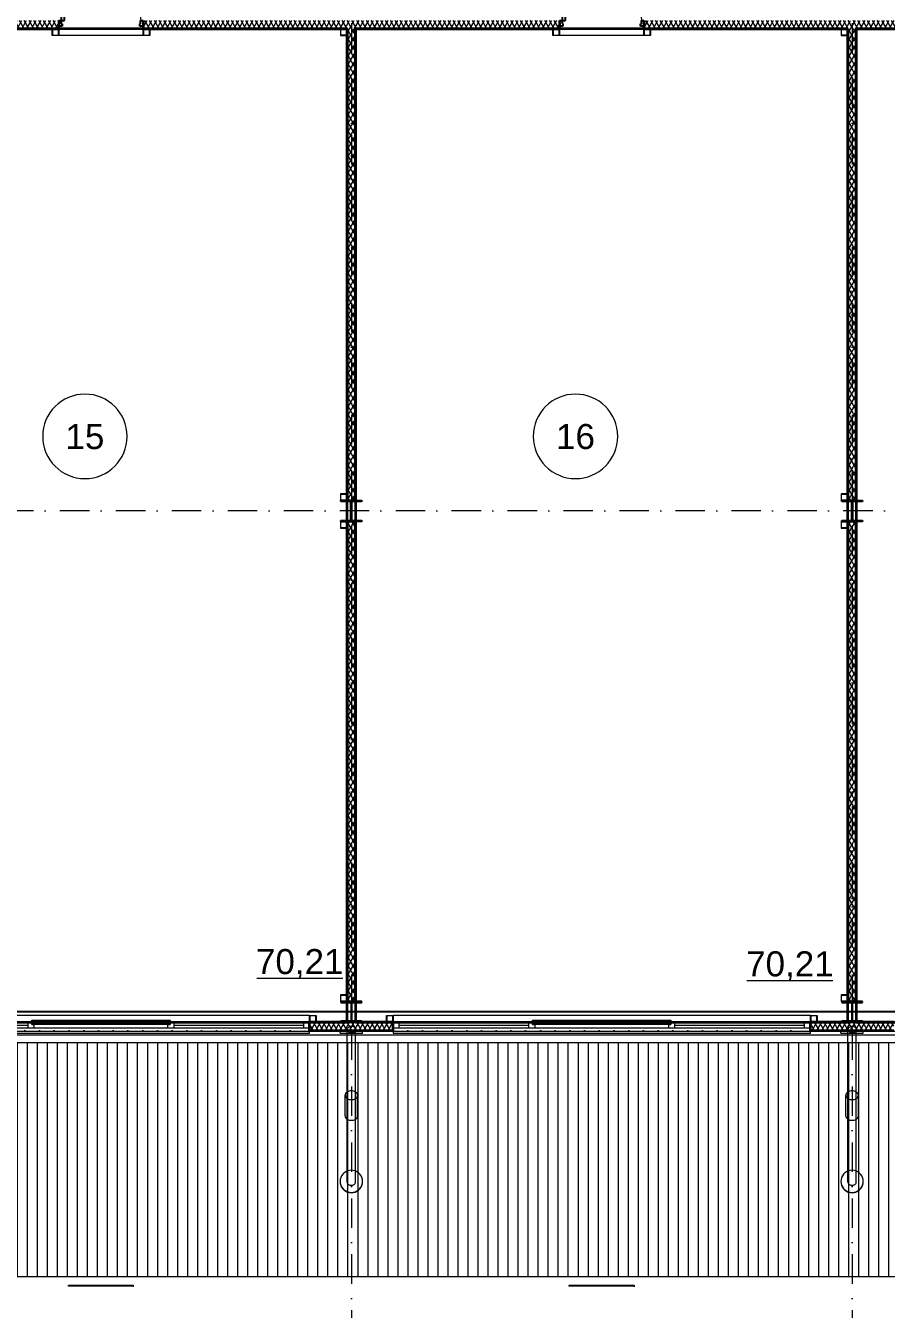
# Model space of a CAD drawing. Header units: millimetres. Extents: x -10605 to 103276, y -15987 to 52426.
# Drawn here: x 12098 to 22410, y -3563 to 11812 of the extents above; entities that cross this region are included whole.
import ezdxf
from ezdxf.enums import TextEntityAlignment as Align

# ---------------------------------------------------------------- set-up
doc = ezdxf.new("R2010")
doc.units = ezdxf.units.MM
doc.header["$MEASUREMENT"] = 0
for name, pattern in [('Dot & Dashed', [670.277762, 352.777767, -176.388884, 0, -141.111112]), ('Крупный пунктир', [634.99999, 0, -634.99999]), ('Пунктирная', [176.388884, 0, -176.388884])]:
    doc.linetypes.add(name, pattern=pattern)
for name, color, linetype, lineweight in [('0_Ном._пера__200', 7, 'Continuous', 0), ('0_Ном._пера__98', 7, 'Continuous', 25), ('Двери Archicad_Ном._пера__3', 7, 'Continuous', 0), ('Двери Archicad_Ном._пера__97', 7, 'Continuous', 35), ('Двери Archicad_Ном._пера__98', 7, 'Continuous', 25), ('Металлический каркас здания_Ном._пера__98', 7, 'Continuous', 25), ('Металлический каркас здания_Ном._пера__99', 7, 'Continuous', 15), ('Окна Archicad_Ном._пера__100', 7, 'Continuous', 9), ('Окна Archicad_Ном._пера__3', 7, 'Continuous', 0), ('Окна Archicad_Ном._пера__97', 7, 'Continuous', 35), ('Оси_Ном._пера__200', 7, 'Continuous', 0), ('Паспорта Зон Archicad_Ном._пера__100', 7, 'Continuous', 9), ('Стены _Ном._пера__200', 7, 'Continuous', 0), ('Стены _Ном._пера__97', 7, 'Continuous', 35), ('Стены _Ном._пера__99', 7, 'Continuous', 15)]:
    doc.layers.add(name, color=color, linetype=linetype, lineweight=lineweight)
for name, color, linetype, lineweight, true_color in [('0_Ном._пера__92', 7, 'Continuous', 20, 0xc2e9e9e9), ('Зоны_Ном._пера__121', 7, 'Continuous', 35, 0xc2deab72), ('Стены _Ном._пера__94', 7, 'Continuous', 5, 0xc29f9f9f)]:
    doc.layers.add(name, color=color, linetype=linetype, lineweight=lineweight, true_color=true_color)
for name, color, linetype in [('Двери Archicad', 7, 'Continuous'), ('Зоны', 7, 'Continuous'), ('Металлический каркас здания', 7, 'Continuous'), ('Окна Archicad', 7, 'Continuous'), ('Оси', 7, 'Continuous'), ('Стены', 7, 'Continuous')]:
    doc.layers.add(name, color=color, linetype=linetype)
doc.styles.add('РЎР“Р•РќР•Р\xa0РР\xa0_РЎРўРР›Р¬_1', font='arial.ttf')
pattern_1 = [(60, (0, 0), (-43.30127, 25), []), (120, (0, 0), (43.30127, 25), [])]
pattern_2 = [(90, (0, 0), (-60, 0), [])]

# ---------------------------------------------------------------- blocks, each defined once
blk = doc.blocks.new('Перекрытие_1', base_point=(98125, 40125))
at = {"layer": '0_Ном._пера__200', "color": 7, "linetype": 'Continuous', "lineweight": 0, "flags": 128}
blk.add_lwpolyline([(98125, 40125), (51875, 40125), (51875, 29425), (46123, 29425), (46123, 40125), (-125, 40125), (-125, -125), (46125, -125), (46125, 10575), (51875, 10575), (51875, -125), (98125, -125)], close=True, dxfattribs=at)
blk = doc.blocks.new('Стена_17', base_point=(22000, 11775))
at = {"layer": 'Стены', "linetype": 'Continuous', "lineweight": 0, "true_color": 0x000000}
h = blk.add_hatch(dxfattribs=at)
h.set_pattern_fill('Batt_Insulation__3_', color=18, style=0, pattern_type=2)
h.set_pattern_definition(pattern_1)
h.paths.add_polyline_path([(21950, 11775), (21950, 6125), (22050, 6125), (22050, 11775)])
at = {"layer": 'Стены _Ном._пера__97', "color": 7, "linetype": 'Continuous', "lineweight": 35, "flags": 128}
for points in [[(21950, 11775), (21950, 6125)], [(22050, 6125), (22050, 11775)], [(21950, 6125), (22050, 6125)]]:
    blk.add_lwpolyline(points, dxfattribs=at)
blk = doc.blocks.new('Стена_18', base_point=(16000, 11775))
at = {"layer": 'Стены', "linetype": 'Continuous', "lineweight": 0, "true_color": 0x000000}
h = blk.add_hatch(dxfattribs=at)
h.set_pattern_fill('Batt_Insulation__3_', color=18, style=0, pattern_type=2)
h.set_pattern_definition(pattern_1)
h.paths.add_polyline_path([(15950, 11775), (15950, 6125), (16050, 6125), (16050, 11775)])
at = {"layer": 'Стены _Ном._пера__97', "color": 7, "linetype": 'Continuous', "lineweight": 35, "flags": 128}
for points in [[(15950, 11775), (15950, 6125)], [(16050, 6125), (16050, 11775)], [(15950, 6125), (16050, 6125)]]:
    blk.add_lwpolyline(points, dxfattribs=at)
blk = doc.blocks.new('Стена_32', base_point=(16000, 5875))
at = {"layer": 'Стены', "linetype": 'Continuous', "lineweight": 0, "true_color": 0x000000}
h = blk.add_hatch(dxfattribs=at)
h.set_pattern_fill('Batt_Insulation__3_', color=18, style=0, pattern_type=2)
h.set_pattern_definition(pattern_1)
h.paths.add_polyline_path([(15950, 5875), (15950, 125), (16050, 125), (16050, 5875)])
at = {"layer": 'Стены _Ном._пера__97', "color": 7, "linetype": 'Continuous', "lineweight": 35, "flags": 128}
for points in [[(15950, 5875), (15950, 125)], [(16050, 5875), (15950, 5875)], [(16050, 125), (16050, 5875)], [(15950, 125), (16050, 125)]]:
    blk.add_lwpolyline(points, dxfattribs=at)
blk = doc.blocks.new('Стена_33', base_point=(22000, 5875))
at = {"layer": 'Стены', "linetype": 'Continuous', "lineweight": 0, "true_color": 0x000000}
h = blk.add_hatch(dxfattribs=at)
h.set_pattern_fill('Batt_Insulation__3_', color=18, style=0, pattern_type=2)
h.set_pattern_definition(pattern_1)
h.paths.add_polyline_path([(21950, 5875), (21950, 125), (22050, 125), (22050, 5875)])
at = {"layer": 'Стены _Ном._пера__97', "color": 7, "linetype": 'Continuous', "lineweight": 35, "flags": 128}
for points in [[(21950, 5875), (21950, 125)], [(22050, 5875), (21950, 5875)], [(22050, 125), (22050, 5875)], [(21950, 125), (22050, 125)]]:
    blk.add_lwpolyline(points, dxfattribs=at)
blk = doc.blocks.new('Конструктор Кровли 27')
at = {"layer": '0_Ном._пера__92', "color": 254, "linetype": 'Continuous', "lineweight": 20, "true_color": 0xe9e9e9, "flags": 128}
blk.add_lwpolyline([(0, 46123), (0, 0), (40000, 0), (40000, 46125), (29425, 46125), (29425, 51875), (40000, 51875), (40000, 98000), (0, 98000), (0, 51875), (10575, 51875), (10575, 46123)], close=True, dxfattribs=at)
blk = doc.blocks.new('Колонна SHS ГК 27')
at = {"layer": 'Металлический каркас здания_Ном._пера__99', "linetype": 'Continuous', "lineweight": 0, "true_color": 0xffffff}
h = blk.add_hatch(dxfattribs=at)
h.set_pattern_fill('Barabбs_tйglakц_бllу', style=0, pattern_type=2)
h.set_pattern_definition(pattern_2)
h.paths.add_polyline_path([(-40, -40), (40, -40), (40, 40), (-40, 40)])
h.paths.add_polyline_path([(-36.4, -36.4), (-36.4, 36.4), (36.4, 36.4), (36.4, -36.4)], flags=0)
at = {"layer": 'Металлический каркас здания_Ном._пера__99', "color": 7, "linetype": 'Continuous', "lineweight": 15}
for p, q in [((40, 40), (-40, 40)), ((-40, 40), (-40, -40)), ((-36.4, -36.4), (-36.4, 36.4)), ((-36.4, 36.4), (36.4, 36.4)), ((36.4, 36.4), (36.4, -36.4)), ((40, -40), (40, 40)), ((-40, -40), (40, -40)), ((36.4, -36.4), (-36.4, -36.4))]:
    blk.add_line(p, q, dxfattribs=at)
blk = doc.blocks.new('Труба Квадратного Сечения ГК SHS 27')
at = {"layer": 'Металлический каркас здания_Ном._пера__99', "color": 7, "linetype": 'Continuous', "lineweight": 15}
for p, q in [((505, 40), (0, 40)), ((0, 40), (0, 0)), ((0, 0), (0, -40)), ((1010, 40), (505, 40)), ((1010, 0), (1010, 40)), ((1010, -40), (1010, 0)), ((0, -40), (505, -40)), ((505, -40), (1010, -40))]:
    blk.add_line(p, q, dxfattribs=at)
blk = doc.blocks.new('Труба Квадратного Сечения ГК SHS 27_3')
at = {"layer": 'Металлический каркас здания_Ном._пера__99', "color": 7, "linetype": 'Continuous', "lineweight": 15}
for p, q in [((2500, 40), (0, 40)), ((0, 40), (0, 0)), ((0, 0), (0, -40)), ((5000, 40), (2500, 40)), ((5000, 0), (5000, 40)), ((5000, -40), (5000, 0)), ((0, -40), (2500, -40)), ((2500, -40), (5000, -40))]:
    blk.add_line(p, q, dxfattribs=at)
blk = doc.blocks.new('Кладовая_15_15', base_point=(12901, 6934))
at = {"layer": 'Паспорта Зон Archicad_Ном._пера__100', "color": 7, "linetype": 'Continuous', "lineweight": 9}
blk.add_line((14868, 402), (15897, 402), dxfattribs=at)
for start, end in [(0, 180), (180, 0)]:
    blk.add_arc((12808, 6893), 506, start, end, dxfattribs=at)
at = {"layer": 'Паспорта Зон Archicad_Ном._пера__100', "color": 7, "lineweight": 9, "style": 'РЎР“Р•РќР•Р\xa0РР\xa0_РЎРўРР›Р¬_1'}
for tag, p in [('ROOM_NUMBER', (12808, 6891)), ('ROOM_AREA', (15382, 602))]:
    blk.add_attdef(tag, text='', height=300, dxfattribs=at).set_placement(p, align=Align.MIDDLE_CENTER)
blk = doc.blocks.new('Кладовая_16_16', base_point=(18908, 6907))
at = {"layer": 'Паспорта Зон Archicad_Ном._пера__100', "color": 7, "linetype": 'Continuous', "lineweight": 9}
blk.add_line((20740, 375), (21770, 375), dxfattribs=at)
for start, end in [(0, 180), (180, 0)]:
    blk.add_arc((18686, 6893), 506, start, end, dxfattribs=at)
at = {"layer": 'Паспорта Зон Archicad_Ном._пера__100', "color": 7, "lineweight": 9, "style": 'РЎР“Р•РќР•Р\xa0РР\xa0_РЎРўРР›Р¬_1'}
for tag, p in [('ROOM_NUMBER', (18686, 6891)), ('ROOM_AREA', (21255, 575))]:
    blk.add_attdef(tag, text='', height=300, dxfattribs=at).set_placement(p, align=Align.MIDDLE_CENTER)
blk = doc.blocks.new('Однопольная Дверь 27')
at = {"layer": 'Двери Archicad_Ном._пера__3', "color": 7, "linetype": 'Continuous', "lineweight": 0}
blk.add_arc((475, 0), 950, 90, 180, dxfattribs=at)
at = {"layer": 'Двери Archicad_Ном._пера__97', "color": 7, "linetype": 'Continuous', "lineweight": 35}
for p, q in [((-505, 0), (-505, -70)), ((-505, 0), (-505, -70)), ((505, 0), (505, -70)), ((505, 0), (505, -70)), ((-505, -70), (-505, -100)), ((505, -70), (505, -100))]:
    blk.add_line(p, q, dxfattribs=at)
at = {"layer": 'Двери Archicad_Ном._пера__98', "color": 7, "linetype": 'Continuous', "lineweight": 25}
for p, q in [((435, 0), (435, 950)), ((435, 950), (475, 950)), ((475, 950), (475, 0)), ((-475, 0), (-505, 0)), ((-505, 0), (-505, -70)), ((-475, -40), (-475, 0)), ((475, 0), (435, 0)), ((505, 0), (475, 0)), ((475, 0), (475, -40)), ((505, -70), (505, 0)), ((-505, -70), (-465, -70)), ((-465, -40), (-475, -40)), ((-465, -70), (-465, -40)), ((475, -40), (465, -40)), ((465, -40), (465, -70)), ((465, -70), (505, -70))]:
    blk.add_line(p, q, dxfattribs=at)
blk = doc.blocks.new('Стена_88', base_point=(46225, 11775))
at = {"layer": 'Стены', "linetype": 'Continuous', "lineweight": 0, "true_color": 0x000000}
h = blk.add_hatch(dxfattribs=at)
h.set_pattern_fill('Batt_Insulation__3_', color=18, style=0, pattern_type=2)
h.set_pattern_definition(pattern_1)
h.paths.add_polyline_path([(12495, 11875), (7505, 11875), (7505, 11775), (12495, 11775)])
h = blk.add_hatch(dxfattribs=at)
h.set_pattern_fill('Batt_Insulation__3_', color=18, style=0, pattern_type=2)
h.set_pattern_definition(pattern_1)
h.paths.add_polyline_path([(18495, 11875), (13505, 11875), (13505, 11775), (18495, 11775)])
h = blk.add_hatch(dxfattribs=at)
h.set_pattern_fill('Batt_Insulation__3_', color=18, style=0, pattern_type=2)
h.set_pattern_definition(pattern_1)
h.paths.add_polyline_path([(24495, 11875), (19505, 11875), (19505, 11775), (24495, 11775)])
at = {"layer": 'Стены _Ном._пера__97', "color": 7, "linetype": 'Continuous', "lineweight": 35}
for p, q in [((12495, 11875), (12495, 11805)), ((13505, 11875), (13505, 11805)), ((18495, 11875), (18495, 11805)), ((19505, 11875), (19505, 11805)), ((12495, 11805), (12495, 11775)), ((13505, 11805), (13505, 11775)), ((18495, 11805), (18495, 11775)), ((19505, 11805), (19505, 11775))]:
    blk.add_line(p, q, dxfattribs=at)
at = {"layer": 'Стены _Ном._пера__97', "color": 7, "linetype": 'Continuous', "lineweight": 35, "flags": 128}
for points in [[(10050, 11775), (12495, 11775)], [(13505, 11775), (15950, 11775)], [(16050, 11775), (18495, 11775)], [(19505, 11775), (21950, 11775)], [(22050, 11775), (24495, 11775)]]:
    blk.add_lwpolyline(points, dxfattribs=at)
at = {"layer": 'Двери Archicad', "color": 7, "linetype": 'Continuous', "lineweight": 50, "xscale": -1, "zscale": 1000}
for p in [(13000, 11875), (19000, 11875)]:
    blk.add_blockref('Однопольная Дверь 27', p, dxfattribs=at)
blk = doc.blocks.new('Колонна Универсальная 27')
at = {"layer": 'Металлический каркас здания_Ном._пера__98', "linetype": 'Continuous', "lineweight": 0, "true_color": 0xffffff}
h = blk.add_hatch(dxfattribs=at)
h.set_pattern_fill('Barabбs_tйglakц_бllу', style=0, pattern_type=2)
h.set_pattern_definition(pattern_2)
h.paths.add_polyline_path([(-125, -125), (125, -125), (125, -113), (4, -113), (4, 113), (125, 113), (125, 125), (-125, 125), (-125, 113), (-4, 113), (-4, -113), (-125, -113)])
at = {"layer": 'Металлический каркас здания_Ном._пера__98', "color": 7, "linetype": 'Continuous', "lineweight": 25}
for p, q in [((125, 125), (-125, 125)), ((-125, 125), (-125, 113)), ((-125, 113), (-4, 113)), ((-4, 113), (-4, -113)), ((4, -113), (4, 113)), ((4, 113), (125, 113)), ((125, 113), (125, 125)), ((-4, -113), (-125, -113)), ((-125, -113), (-125, -125)), ((-125, -125), (125, -125)), ((125, -113), (4, -113)), ((125, -125), (125, -113))]:
    blk.add_line(p, q, dxfattribs=at)
blk = doc.blocks.new('Двутавp К 26020-83 27_2')
at = {"layer": 'Металлический каркас здания_Ном._пера__98', "color": 7, "linetype": 'Крупный пунктир', "lineweight": 25}
blk.add_line((0, 0), (17750, 0), dxfattribs=at)
blk = doc.blocks.new('Стандартный Маркер Сетки')
at = {"layer": 'Оси_Ном._пера__200', "color": 7, "linetype": 'Dot & Dashed', "lineweight": 0}
blk.add_line((0, 0), (107805, 0), dxfattribs=at)
at = {"layer": 'Оси_Ном._пера__200', "color": 7, "lineweight": 0, "style": 'РЎР“Р•РќР•Р\xa0РР\xa0_РЎРўРР›Р¬_1'}
blk.add_attdef('AC_MarkerText_1', text='', height=300, dxfattribs=at).set_placement((108205, 150), align=Align.TOP_CENTER)
blk = doc.blocks.new('3D текст 27_2')
at = {"layer": 'Стены _Ном._пера__99', "color": 7, "linetype": 'Continuous', "lineweight": 15}
for q in [(0, 0), (776.026, -10)]:
    blk.add_line((776.026, 0), q, dxfattribs=at)
at = {"layer": 'Стены _Ном._пера__99', "color": 7, "linetype": 'Continuous', "lineweight": 15, "flags": 128}
blk.add_lwpolyline([(0, 0), (0, -10), (776.026, -10), (776.026, 0)], close=True, dxfattribs=at)
at = {"layer": 'Стены _Ном._пера__99', "color": 7, "linetype": 'Continuous', "lineweight": 15}
blk.add_point((776.026, 0), dxfattribs=at)
blk = doc.blocks.new('3D текст 27_3')
at = {"layer": 'Стены _Ном._пера__99', "color": 7, "linetype": 'Continuous', "lineweight": 15}
for q in [(0, 0), (776.789, -10)]:
    blk.add_line((776.789, 0), q, dxfattribs=at)
at = {"layer": 'Стены _Ном._пера__99', "color": 7, "linetype": 'Continuous', "lineweight": 15, "flags": 128}
blk.add_lwpolyline([(0, 0), (0, -10), (776.789, -10), (776.789, 0)], close=True, dxfattribs=at)
at = {"layer": 'Стены _Ном._пера__99', "color": 7, "linetype": 'Continuous', "lineweight": 15}
blk.add_point((776.789, 0), dxfattribs=at)
blk = doc.blocks.new('Лист Профилированный 27')
at = {"layer": 'Стены _Ном._пера__94', "linetype": 'Continuous', "lineweight": 5, "true_color": 0x9f9f9f}
h = blk.add_hatch(dxfattribs=at)
h.set_pattern_fill('Barabбs_tйglakц_бllу_dupla', color=253, style=0, pattern_type=2)
h.set_pattern_definition([(90, (0, 0), (-120, 0), [])])
h.paths.add_polyline_path([(0, 200), (0, 0), (90395, 0), (90395, 200), (90395, 2610), (90395, 2809), (0, 2809), (0, 2610)])
at = {"layer": 'Стены _Ном._пера__99', "color": 7, "linetype": 'Continuous', "lineweight": 15, "flags": 128}
blk.add_lwpolyline([(0, 200), (0, 0), (90395, 0), (90395, 200), (90395, 2610), (90395, 2809), (0, 2809), (0, 2610)], close=True, dxfattribs=at)
blk = doc.blocks.new('Горизонтальное Многостворчатое Окно 27')
at = {"layer": 'Окна Archicad_Ном._пера__100', "color": 7, "linetype": 'Continuous', "lineweight": 9}
for p, q in [((-2500, 0), (-2430, 0)), ((-2430, 0), (-2430, -70)), ((-873, -70), (-873, 0)), ((-873, 0), (-838, 0)), ((-838, 0), (-828, 0)), ((-828, 25), (-778, 25)), ((-828, -25), (-828, 25)), ((-828, 0), (-828, -25)), ((-778, 25), (-778, -25)), ((-778, 25), (778, 25)), ((-778, 0), (778, 0)), ((778, -25), (778, 25)), ((778, 25), (828, 25)), ((828, 25), (828, -25)), ((828, -25), (828, 0)), ((828, 0), (838, 0)), ((838, 0), (873, 0)), ((873, 0), (873, -70)), ((2430, -70), (2430, 0)), ((2430, 0), (2500, 0)), ((-2430, -70), (-2500, -70)), ((-838, -70), (-873, -70)), ((-803, -70), (-838, -70)), ((-828, -25), (-803, -25)), ((-778, -25), (-828, -25)), ((-803, -25), (-803, -70)), ((778, -25), (-778, -25)), ((828, -25), (778, -25)), ((803, -70), (803, -25)), ((803, -25), (828, -25)), ((838, -70), (803, -70)), ((873, -70), (838, -70)), ((2500, -70), (2430, -70))]:
    blk.add_line(p, q, dxfattribs=at)
at = {"layer": 'Окна Archicad_Ном._пера__3', "color": 7, "linetype": 'Continuous', "lineweight": 0}
for p, q in [((-2500, 0), (2500, 0)), ((-2430, 0), (-873, 0)), ((-778, 25), (778, 25)), ((873, 0), (2430, 0)), ((-2500, -100), (-2500, -130)), ((-2500, -130), (2500, -130)), ((-2430, -35), (-873, -35)), ((-873, -70), (-2430, -70)), ((803, -70), (-803, -70)), ((873, -35), (2430, -35)), ((2430, -70), (873, -70)), ((2500, -130), (2500, -100))]:
    blk.add_line(p, q, dxfattribs=at)
at = {"layer": 'Окна Archicad_Ном._пера__3', "color": 7, "linetype": 'Пунктирная', "lineweight": 0}
blk.add_line((-2500, -100), (2500, -100), dxfattribs=at)
at = {"layer": 'Окна Archicad_Ном._пера__97', "color": 7, "linetype": 'Continuous', "lineweight": 35}
for p, q in [((-2500, -70), (-2500, 0)), ((-2500, -70), (-2500, 0)), ((2500, -70), (2500, 0)), ((2500, -70), (2500, 0)), ((-2500, -100), (-2500, -70)), ((2500, -100), (2500, -70))]:
    blk.add_line(p, q, dxfattribs=at)
blk = doc.blocks.new('Стена_97', base_point=(-125, -125))
at = {"layer": 'Стены', "linetype": 'Continuous', "lineweight": 0, "true_color": 0x000000}
h = blk.add_hatch(dxfattribs=at)
h.set_pattern_fill('Batt_Insulation__3_', color=18, style=0, pattern_type=2)
h.set_pattern_definition(pattern_1)
h.paths.add_polyline_path([(15500, -195), (15500, -225), (16500, -225), (16500, -195), (16500, -125), (15500, -125)])
h = blk.add_hatch(dxfattribs=at)
h.set_pattern_fill('Batt_Insulation__3_', color=18, style=0, pattern_type=2)
h.set_pattern_definition(pattern_1)
h.paths.add_polyline_path([(21500, -195), (21500, -225), (22500, -225), (22500, -195), (22500, -125), (21500, -125)])
at = {"layer": 'Стены _Ном._пера__97', "color": 7, "linetype": 'Continuous', "lineweight": 35}
for p, q in [((15500, -195), (15500, -125)), ((16500, -195), (16500, -125)), ((21500, -195), (21500, -125)), ((15500, -225), (15500, -195)), ((16500, -225), (16500, -195)), ((21500, -225), (21500, -195))]:
    blk.add_line(p, q, dxfattribs=at)
at = {"layer": 'Стены _Ном._пера__97', "color": 7, "linetype": 'Continuous', "lineweight": 35, "flags": 128}
for points in [[(16500, -125), (15500, -125)], [(22500, -125), (21500, -125)], [(15500, -225), (16500, -225)], [(21500, -225), (22500, -225)]]:
    blk.add_lwpolyline(points, dxfattribs=at)
at = {"layer": 'Окна Archicad', "color": 7, "linetype": 'Continuous', "lineweight": 0, "zscale": 1000}
for p in [(13000, -125), (19000, -125)]:
    blk.add_blockref('Горизонтальное Многостворчатое Окно 27', p, dxfattribs=at)
blk = doc.blocks.new('Стена_100', base_point=(3803, -236))
at = {"layer": 'Стены _Ном._пера__200', "color": 7, "linetype": 'Continuous', "lineweight": 0}
blk.add_line((94198, -237), (3803, -237), dxfattribs=at)
at = {"layer": 'Стены _Ном._пера__200', "color": 7, "linetype": 'Continuous', "lineweight": 0, "flags": 128}
for points in [[(94298, -236), (3803, -236)], [(3803, -276), (94198, -276)]]:
    blk.add_lwpolyline(points, dxfattribs=at)
blk = doc.blocks.new('Крыша_1', base_point=(0, 0))
at = {"layer": '0_Ном._пера__98', "color": 7, "linetype": 'Continuous', "lineweight": 25, "flags": 128}
blk.add_lwpolyline([(46125, 0), (0, 0)], dxfattribs=at)
blk = doc.blocks.new('Стандартный Маркер Сетки_4')
at = {"layer": 'Оси_Ном._пера__200', "color": 7, "linetype": 'Dot & Dashed', "lineweight": 0}
blk.add_line((0, 0), (55187, 0), dxfattribs=at)
at = {"layer": 'Оси_Ном._пера__200', "color": 7, "lineweight": 0, "style": 'РЎР“Р•РќР•Р\xa0РР\xa0_РЎРўРР›Р¬_1'}
blk.add_attdef('AC_MarkerText_1', text='', height=300, rotation=90, dxfattribs=at).set_placement((55368, -69), align=Align.TOP_CENTER)
blk = doc.blocks.new('Цилиндр 27')
at = {"layer": 'Стены _Ном._пера__200', "color": 7, "linetype": 'Continuous', "lineweight": 0}
for p, q in [((-33, 17), (-35, 9)), ((-35, 9), (-35, 0)), ((-35, 0), (-35, -9)), ((-31, 25), (-33, 17)), ((-27, 32), (-31, 25)), ((-23, 38), (-27, 32)), ((-18, 43), (-23, 38)), ((-12, 47), (-18, 43)), ((-6, 49), (-12, 47)), ((0, 50), (-6, 49)), ((0, 50), (1831, 50)), ((1798, 17), (1796, 9)), ((1796, 9), (1796, 0)), ((1796, 0), (1796, -9)), ((1801, 25), (1798, 17)), ((1804, 32), (1801, 25)), ((1809, 38), (1804, 32)), ((1814, 43), (1809, 38)), ((1819, 47), (1814, 43)), ((1825, 49), (1819, 47)), ((1831, 50), (1825, 49)), ((1837, 49), (1831, 50)), ((1843, 47), (1837, 49)), ((1849, 43), (1843, 47)), ((1854, 38), (1849, 43)), ((1858, 32), (1854, 38)), ((1862, 25), (1858, 32)), ((1865, 17), (1862, 25)), ((1866, 9), (1865, 17)), ((1867, 0), (1866, 9)), ((1866, -9), (1867, 0)), ((-35, -9), (-33, -17)), ((-33, -17), (-31, -25)), ((-31, -25), (-27, -32)), ((-27, -32), (-23, -38)), ((-23, -38), (-18, -43)), ((-18, -43), (-12, -47)), ((-12, -47), (-6, -49)), ((-6, -49), (0, -50)), ((0, -50), (1831, -50)), ((1796, -9), (1798, -17)), ((1798, -17), (1801, -25)), ((1801, -25), (1804, -32)), ((1804, -32), (1809, -38)), ((1809, -38), (1814, -43)), ((1814, -43), (1819, -47)), ((1819, -47), (1825, -49)), ((1825, -49), (1831, -50)), ((1831, -50), (1837, -49)), ((1837, -49), (1843, -47)), ((1843, -47), (1849, -43)), ((1849, -43), (1854, -38)), ((1854, -38), (1858, -32)), ((1858, -32), (1862, -25)), ((1862, -25), (1865, -17)), ((1865, -17), (1866, -9))]:
    blk.add_line(p, q, dxfattribs=at)
blk = doc.blocks.new('Цилиндр 27_2')
at = {"layer": 'Стены _Ном._пера__200', "color": 7, "linetype": 'Continuous', "lineweight": 0}
for p, q in [((-132, 23), (-134, 0)), ((-126, 46), (-132, 23)), ((-128, 23), (-130, 0)), ((-122, 46), (-128, 23)), ((-116, 67), (-126, 46)), ((-112, 67), (-122, 46)), ((-102, 86), (-116, 67)), ((-99, 86), (-112, 67)), ((-86, 102), (-102, 86)), ((-82, 102), (-99, 86)), ((-67, 116), (-86, 102)), ((-63, 116), (-82, 102)), ((-46, 126), (-67, 116)), ((-42, 126), (-63, 116)), ((-23, 132), (-46, 126)), ((-20, 132), (-42, 126)), ((0, 134), (-23, 132)), ((3, 134), (-20, 132)), ((0, 134), (3, 134)), ((27, 132), (3, 134)), ((49, 126), (27, 132)), ((70, 116), (49, 126)), ((89, 102), (70, 116)), ((106, 86), (89, 102)), ((119, 67), (106, 86)), ((129, 46), (119, 67)), ((135, 23), (129, 46)), ((137, 0), (135, 23)), ((135, -23), (137, 0)), ((-134, 0), (-132, -23)), ((-132, -23), (-126, -46)), ((-130, 0), (-128, -23)), ((-128, -23), (-122, -46)), ((-126, -46), (-116, -67)), ((-122, -46), (-112, -67)), ((-116, -67), (-102, -86)), ((-112, -67), (-99, -86)), ((-102, -86), (-86, -102)), ((-99, -86), (-82, -102)), ((-86, -102), (-67, -116)), ((-82, -102), (-63, -116)), ((-67, -116), (-46, -126)), ((-63, -116), (-42, -126)), ((-46, -126), (-23, -132)), ((-42, -126), (-20, -132)), ((-23, -132), (0, -134)), ((-20, -132), (3, -134)), ((0, -134), (3, -134)), ((3, -134), (27, -132)), ((27, -132), (49, -126)), ((49, -126), (70, -116)), ((70, -116), (89, -102)), ((89, -102), (106, -86)), ((106, -86), (119, -67)), ((119, -67), (129, -46)), ((129, -46), (135, -23))]:
    blk.add_line(p, q, dxfattribs=at)
blk = doc.blocks.new('Цилиндр 27_3')
at = {"layer": 'Стены _Ном._пера__200', "color": 7, "linetype": 'Continuous', "lineweight": 0}
for p, q in [((0, 134), (0, 132)), ((0, 134), (30, 134)), ((0, 132), (0, 126)), ((0, 126), (0, 116)), ((0, 116), (0, 102)), ((0, 102), (0, 86)), ((0, 86), (0, 67)), ((0, 67), (0, 46)), ((0, 46), (0, 23)), ((0, 23), (0, 0)), ((0, 0), (0, -23)), ((30, 134), (30, 132)), ((30, 132), (30, 126)), ((30, 126), (30, 116)), ((30, 116), (30, 102)), ((30, 102), (30, 86)), ((30, 86), (30, 67)), ((30, 67), (30, 46)), ((30, 46), (30, 23)), ((30, 23), (30, 0)), ((30, 0), (30, -23)), ((0, -23), (0, -46)), ((0, -46), (0, -67)), ((0, -67), (0, -86)), ((0, -86), (0, -102)), ((0, -102), (0, -116)), ((0, -116), (0, -126)), ((0, -126), (0, -132)), ((0, -132), (0, -134)), ((0, -134), (30, -134)), ((30, -23), (30, -46)), ((30, -46), (30, -67)), ((30, -67), (30, -86)), ((30, -86), (30, -102)), ((30, -102), (30, -116)), ((30, -116), (30, -126)), ((30, -126), (30, -132)), ((30, -132), (30, -134))]:
    blk.add_line(p, q, dxfattribs=at)
blk = doc.blocks.new('Цилиндр 27_4')
at = {"layer": 'Стены _Ном._пера__200', "color": 7, "linetype": 'Continuous', "lineweight": 0}
for p, q in [((-52, 13), (-53, 0)), ((-53, 0), (-52, -13)), ((-50, 26), (-52, 13)), ((-46, 37), (-50, 26)), ((-41, 48), (-46, 37)), ((-34, 57), (-41, 48)), ((-27, 65), (-34, 57)), ((-18, 70), (-27, 65)), ((-9, 74), (-18, 70)), ((0, 75), (-9, 74)), ((0, 75), (248, 75)), ((196, 13), (195, 0)), ((195, 0), (196, -13)), ((198, 26), (196, 13)), ((202, 37), (198, 26)), ((208, 48), (202, 37)), ((214, 57), (208, 48)), ((222, 65), (214, 57)), ((230, 70), (222, 65)), ((239, 74), (230, 70)), ((248, 75), (239, 74)), ((257, 74), (248, 75)), ((266, 70), (257, 74)), ((275, 65), (266, 70)), ((282, 57), (275, 65)), ((289, 48), (282, 57)), ((294, 37), (289, 48)), ((298, 26), (294, 37)), ((300, 13), (298, 26)), ((301, 0), (300, 13)), ((300, -13), (301, 0)), ((-52, -13), (-50, -26)), ((-50, -26), (-46, -37)), ((-46, -37), (-41, -48)), ((-41, -48), (-34, -57)), ((-34, -57), (-27, -65)), ((-27, -65), (-18, -70)), ((-18, -70), (-9, -74)), ((-9, -74), (0, -75)), ((0, -75), (248, -75)), ((196, -13), (198, -26)), ((198, -26), (202, -37)), ((202, -37), (208, -48)), ((208, -48), (214, -57)), ((214, -57), (222, -65)), ((222, -65), (230, -70)), ((230, -70), (239, -74)), ((239, -74), (248, -75)), ((248, -75), (257, -74)), ((257, -74), (266, -70)), ((266, -70), (275, -65)), ((275, -65), (282, -57)), ((282, -57), (289, -48)), ((289, -48), (294, -37)), ((294, -37), (298, -26)), ((298, -26), (300, -13))]:
    blk.add_line(p, q, dxfattribs=at)

msp = doc.modelspace()

# ---------------------------------------------------------------- linework, layer by layer
at = {"layer": 'Зоны_Ном._пера__121', "color": 43, "linetype": 'Continuous', "lineweight": 35, "true_color": 0xdeab72, "flags": 128}
for points in [[(10050, 11775), (10050, -125), (15950, -125), (15950, 11775)], [(21950, 11775), (16050, 11775), (16050, -125), (21950, -125)], [(27950, 11775), (22050, 11775), (22050, -125), (27950, -125)]]:
    msp.add_lwpolyline(points, close=True, dxfattribs=at)

# ---------------------------------------------------------------- block references
at = {"color": 7, "linetype": 'Continuous', "lineweight": 0}
msp.add_blockref('Перекрытие_1', (98125.00021, 40125.00012), dxfattribs=at)
at = {"color": 8, "linetype": 'Continuous', "lineweight": 0, "true_color": 0x747474, "zscale": 1000, "rotation": 270}
msp.add_blockref('Конструктор Кровли 27', (0, 40000.00005), dxfattribs=at)
at = {"color": 7, "linetype": 'Continuous', "lineweight": 25}
msp.add_blockref('Крыша_1', (0, 0), dxfattribs=at)
at = {"layer": 'Зоны', "color": 7, "linetype": 'Continuous', "lineweight": 9}
for name, p, values in [('Кладовая_15_15', (12900.89882, 6934.14546), {'ROOM_NUMBER': '15', 'ROOM_AREA': '70,21'}), ('Кладовая_16_16', (18907.60585, 6907.32981), {'ROOM_NUMBER': '16', 'ROOM_AREA': '70,21'})]:
    msp.add_blockref(name, p, dxfattribs=at).add_auto_attribs(values)
at = {"layer": 'Металлический каркас здания', "color": 7, "linetype": 'Continuous', "lineweight": 9, "xscale": -1, "zscale": 1000, "rotation": 90}
for p in [(16000.00006, 17875), (22000.00006, 17875)]:
    msp.add_blockref('Двутавp К 26020-83 27_2', p, dxfattribs=at)
at = {"layer": 'Металлический каркас здания_Ном._пера__98', "color": 7, "linetype": 'Continuous', "lineweight": 25, "xscale": -1, "zscale": 1000}
for p in [(15999.97833, 5999.94944), (21999.95222, 5999.94944)]:
    msp.add_blockref('Колонна Универсальная 27', p, dxfattribs=at)
at = {"layer": 'Металлический каркас здания_Ном._пера__98', "color": 7, "linetype": 'Continuous', "lineweight": 25, "zscale": 1000, "rotation": 180}
for p in [(16000, 0), (22000, 0)]:
    msp.add_blockref('Колонна Универсальная 27', p, dxfattribs=at)
at = {"layer": 'Металлический каркас здания_Ном._пера__99', "color": 7, "linetype": 'Continuous', "lineweight": 15, "xscale": -1, "zscale": 1000, "rotation": 180}
for name, p in [('Колонна SHS ГК 27', (12455.00007, 11735)), ('Труба Квадратного Сечения ГК SHS 27', (12495.00007, 11735)), ('Колонна SHS ГК 27', (13545.00007, 11735)), ('Колонна SHS ГК 27', (18455.00007, 11735)), ('Труба Квадратного Сечения ГК SHS 27', (18495.00007, 11735)), ('Колонна SHS ГК 27', (19545.00007, 11735)), ('Колонна SHS ГК 27', (15540.00003, -85)), ('Колонна SHS ГК 27', (16460.0001, -85)), ('Колонна SHS ГК 27', (21540.0001, -85))]:
    msp.add_blockref(name, p, dxfattribs=at)
at = {"layer": 'Металлический каркас здания_Ном._пера__99', "color": 7, "linetype": 'Continuous', "lineweight": 15, "zscale": 1000, "rotation": 180}
for name, p in [('Колонна SHS ГК 27', (15910.00006, 11735)), ('Колонна SHS ГК 27', (21910.00006, 11735)), ('Колонна SHS ГК 27', (15910.00006, 6164.94944)), ('Колонна SHS ГК 27', (21910.00006, 6164.94944)), ('Колонна SHS ГК 27', (15910.00006, 5834.94944)), ('Колонна SHS ГК 27', (21910.00006, 5834.94944)), ('Колонна SHS ГК 27', (15910.00006, 165)), ('Колонна SHS ГК 27', (21910.00006, 165)), ('Труба Квадратного Сечения ГК SHS 27_3', (15500.00003, -85)), ('Труба Квадратного Сечения ГК SHS 27_3', (15500.00003, -85)), ('Труба Квадратного Сечения ГК SHS 27_3', (21500.0001, -85)), ('Труба Квадратного Сечения ГК SHS 27_3', (21500.0001, -85))]:
    msp.add_blockref(name, p, dxfattribs=at)
at = {"layer": 'Оси', "color": 8, "linetype": 'Continuous', "lineweight": 0, "true_color": 0x747474, "zscale": 1000, "rotation": 270}
for p in [(16000.00006, 40000.00005), (22000, 40000.00005)]:
    msp.add_blockref('Стандартный Маркер Сетки_4', p, dxfattribs=at)
at = {"layer": 'Оси', "color": 8, "linetype": 'Continuous', "lineweight": 0, "true_color": 0x747474, "xscale": -1, "zscale": 1000}
for p in [(98000.00007, 6000), (98000.00007, 0)]:
    msp.add_blockref('Стандартный Маркер Сетки', p, dxfattribs=at)
at = {"layer": 'Стены', "color": 7, "lineweight": 35}
for name, p in [('Стена_88', (46225.00014, 11775)), ('Стена_18', (16000.00014, 11775)), ('Стена_17', (22000.00014, 11775)), ('Стена_32', (16000.00014, 5874.94944)), ('Стена_33', (22000.00014, 5874.94944)), ('Стена_97', (-125, -125))]:
    msp.add_blockref(name, p, dxfattribs=at)
at = {"layer": 'Стены', "color": 7, "lineweight": 0}
msp.add_blockref('Стена_100', (3802.5, -235.72647), dxfattribs=at)
at = {"layer": 'Стены', "color": 7, "linetype": 'Continuous', "lineweight": 0, "zscale": 1000, "rotation": 89.99999999999999}
for name, p in [('Цилиндр 27_3', (16000, -255.07296)), ('Цилиндр 27', (16000, -2041.51511)), ('Цилиндр 27_3', (22000, -255.07296)), ('Цилиндр 27', (22000, -2041.51511)), ('Цилиндр 27_4', (16000, -1246.09215)), ('Цилиндр 27_4', (22000, -1246.09215)), ('Цилиндр 27_2', (16000, -2033.38641)), ('Цилиндр 27_2', (22000, -2033.38641))]:
    msp.add_blockref(name, p, dxfattribs=at)
at = {"layer": 'Стены _Ном._пера__99', "color": 7, "linetype": 'Continuous', "lineweight": 15, "xscale": -1, "zscale": 1000}
msp.add_blockref('Лист Профилированный 27', (94197.5, -3175), dxfattribs=at)
at = {"layer": 'Стены _Ном._пера__99', "color": 7, "linetype": 'Continuous', "lineweight": 15, "xscale": -1, "zscale": 1000, "rotation": 180}
for name, p in [('3D текст 27_2', (12611.9871, -3285)), ('3D текст 27_3', (18611.6056, -3285))]:
    msp.add_blockref(name, p, dxfattribs=at)

doc.saveas('drawing.dxf')
